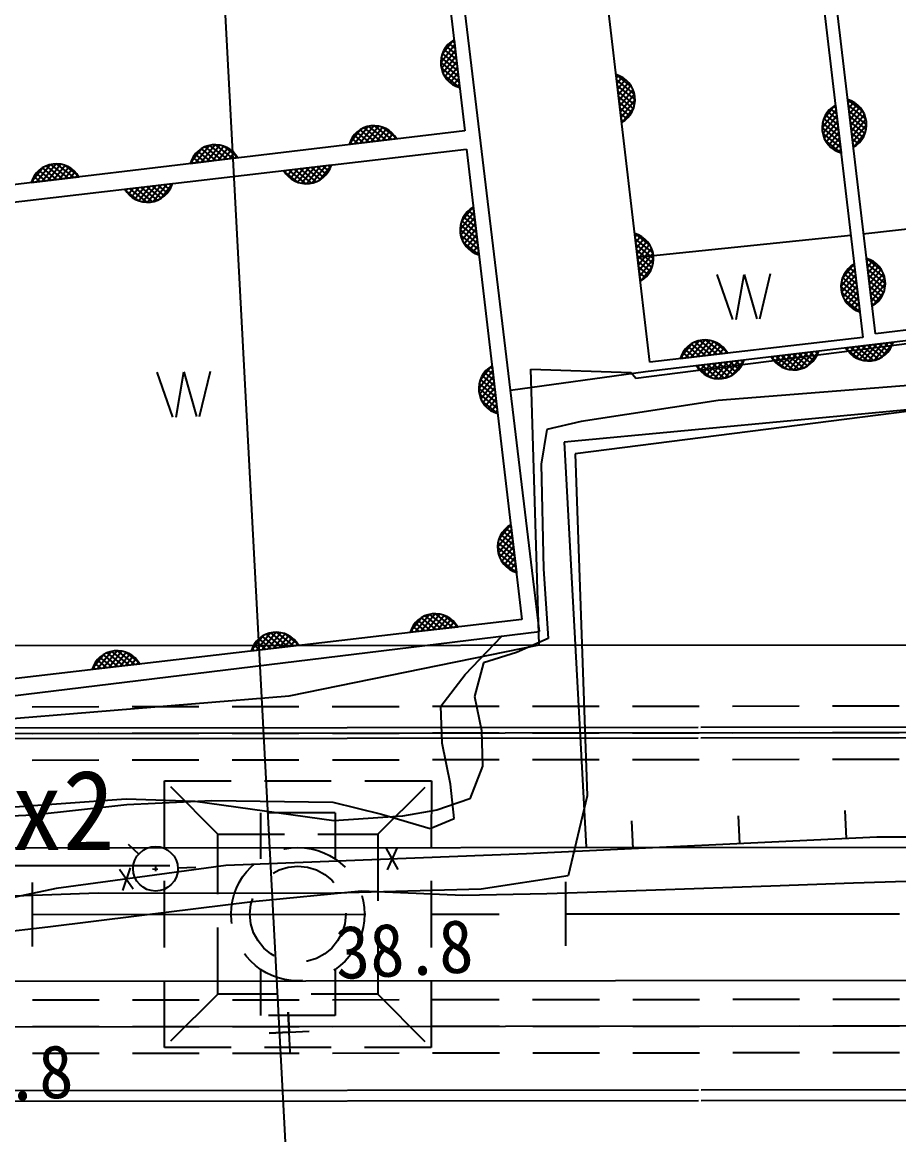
# Model space of a CAD drawing. Header units: millimetres. Extents: x 15846 to 16642, y 1103 to 1807.
# Drawn here: x 16054.04 to 16086.9, y 1462.77 to 1504.49 of the extents above; entities that cross this region are included whole.
import ezdxf
from ezdxf.enums import TextEntityAlignment as Align
from ezdxf.xclip import XClip

# ---------------------------------------------------------------- set-up
doc = ezdxf.new("R2010")
doc.units = ezdxf.units.MM
doc.header["$LTSCALE"] = 10
doc.header["$MEASUREMENT"] = 0
doc.header["$XCLIPFRAME"] = 2
for name, pattern in [('CENTER', [2, 1.25, -0.25, 0.25, -0.25]), ('DASHED2', [0.375, 0.25, -0.125]), ('HIDDEN', [0.375, 0.25, -0.125])]:
    doc.linetypes.add(name, pattern=pattern)
for name, color, linetype in [('TN-CABL', 4, 'Continuous'), ('TZ-BASE', 253, 'Continuous'), ('TZ-CABL', 4, 'Continuous')]:
    doc.layers.add(name, color=color, linetype=linetype)
doc.styles.get("Standard").update_dxf_attribs({"font": 'GulimChe.ttf'})
doc.linetypes.add('ZIGZAG', pattern='A,0.0001,-0.2,[131,ltypeshp.shx,S=0.2,R=0,X=-0.2,Y=0],-0.4,[131,ltypeshp.shx,S=0.2,R=180,X=0.2,Y=0],-0.2', length=0.8001)
doc.dimstyles.get("Standard").update_dxf_attribs({"dimtxt": 0.18, "dimasz": 0.18, "dimexe": 0.18, "dimexo": 0.0625, "dimgap": 0.09, "dimtad": 0, "dimtih": 1, "dimtoh": 1, "dimdec": 4, "dimzin": 0, "dimdsep": 46, "dimtxsty": 'Standard', "dimcen": 0.09, "dimadec": 0, "dimazin": 0, "dimtfac": 1, "dimtdec": 4, "dimtofl": 0, "dimtmove": 0, "dimatfit": 3, "dimfxl": 0, "dimtolj": 1, "dimtzin": 0, "dimarcsym": 0})

# ---------------------------------------------------------------- blocks, each defined once
blk = doc.blocks.new('JD-FGHGF6GCDN')
at = {"layer": 'TZ-BASE'}
for p, q in [((121.898, 134.063), (140.491, -215.796)), ((139.013, 10.719, 127.805), (130.169, 84.214, 127.805)), ((144.547, 77.341, 127.977), (151.132, 21.744, 127.977)), ((151.601, 21.889, 127.977), (145.018, 77.444, 127.977)), ((143.146, 20.82, 127.977), (136.65, 76.334, 127.977)), ((134.125, 47.234, 127.869), (136.206, 29.503, 127.869)), ((135.308, 32.067, 127.869), (135.828, 32.724, 127.869)), ((135.36, 32.374, 127.869), (135.765, 32.887, 127.869)), ((135.515, 32.661, 127.869), (135.868, 32.382, 127.869)), ((135.616, 32.772, 127.869), (135.844, 32.592, 127.869)), ((135.736, 32.868, 127.869), (135.819, 32.803, 127.869)), ((135.806, 32.911, 127.869), (136.016, 31.124, 127.869)), ((135.324, 32.238, 127.869), (135.942, 31.75, 127.869)), ((135.331, 31.853, 127.869), (135.853, 32.514, 127.869)), ((135.367, 32.395, 127.869), (135.918, 31.96, 127.869)), ((135.386, 31.681, 127.869), (135.877, 32.303, 127.869)), ((135.431, 32.535, 127.869), (135.893, 32.171, 127.869)), ((135.308, 32.059, 127.869), (135.967, 31.539, 127.869)), ((135.332, 31.85, 127.869), (135.992, 31.328, 127.869)), ((135.462, 31.536, 127.869), (135.902, 32.092, 127.869)), ((135.556, 31.412, 127.869), (135.927, 31.882, 127.869)), ((135.439, 31.574, 127.869), (136.005, 31.127, 127.869)), ((135.665, 31.308, 127.869), (135.952, 31.671, 127.869)), ((135.788, 31.222, 127.869), (135.976, 31.46, 127.869)), ((142.093, 29.819, 127.977), (141.884, 31.607, 127.977)), ((142.093, 29.819, 127.977), (141.884, 31.607, 127.977)), ((142.461, 31.157, 127.977), (141.895, 31.604, 127.977)), ((142.461, 31.157, 127.977), (141.895, 31.604, 127.977)), ((141.974, 31.577, 127.977), (141.899, 31.481, 127.977)), ((141.974, 31.577, 127.977), (141.899, 31.481, 127.977)), ((142.568, 30.881, 127.977), (141.908, 31.403, 127.977)), ((142.568, 30.881, 127.977), (141.908, 31.403, 127.977)), ((142.112, 31.509, 127.977), (141.923, 31.27, 127.977)), ((142.112, 31.509, 127.977), (141.923, 31.27, 127.977)), ((142.235, 31.423, 127.977), (141.948, 31.06, 127.977)), ((142.235, 31.423, 127.977), (141.948, 31.06, 127.977)), ((142.344, 31.319, 127.977), (141.973, 30.849, 127.977)), ((142.344, 31.319, 127.977), (141.973, 30.849, 127.977)), ((135.926, 31.154, 127.869), (136.001, 31.25, 127.869)), ((142.591, 30.671, 127.977), (141.932, 31.192, 127.977)), ((142.591, 30.671, 127.977), (141.932, 31.192, 127.977)), ((142.575, 30.493, 127.977), (141.957, 30.981, 127.977)), ((142.575, 30.493, 127.977), (141.957, 30.981, 127.977)), ((142.437, 31.195, 127.977), (141.997, 30.638, 127.977)), ((142.437, 31.195, 127.977), (141.997, 30.638, 127.977)), ((142.514, 31.05, 127.977), (142.022, 30.428, 127.977)), ((142.514, 31.05, 127.977), (142.022, 30.428, 127.977)), ((142.569, 30.877, 127.977), (142.047, 30.217, 127.977)), ((142.569, 30.877, 127.977), (142.047, 30.217, 127.977)), ((142.532, 30.336, 127.977), (141.982, 30.771, 127.977)), ((142.532, 30.336, 127.977), (141.982, 30.771, 127.977)), ((142.468, 30.195, 127.977), (142.006, 30.56, 127.977)), ((142.468, 30.195, 127.977), (142.006, 30.56, 127.977)), ((142.591, 30.664, 127.977), (142.071, 30.006, 127.977)), ((142.591, 30.664, 127.977), (142.071, 30.006, 127.977)), ((150.1, 30.462, 127.977), (150.311, 28.674, 127.977)), ((150.1, 30.462, 127.977), (150.311, 28.674, 127.977)), ((150.773, 28.883, 127.977), (150.561, 30.671, 127.977)), ((150.773, 28.883, 127.977), (150.561, 30.671, 127.977)), ((151.138, 30.222, 127.977), (150.572, 30.668, 127.977)), ((151.138, 30.222, 127.977), (150.572, 30.668, 127.977)), ((150.651, 30.64, 127.977), (150.576, 30.545, 127.977)), ((150.651, 30.64, 127.977), (150.576, 30.545, 127.977)), ((151.246, 29.946, 127.977), (150.585, 30.466, 127.977)), ((151.246, 29.946, 127.977), (150.585, 30.466, 127.977)), ((150.789, 30.573, 127.977), (150.601, 30.334, 127.977)), ((150.789, 30.573, 127.977), (150.601, 30.334, 127.977)), ((150.912, 30.487, 127.977), (150.626, 30.124, 127.977)), ((150.912, 30.487, 127.977), (150.626, 30.124, 127.977)), ((142.385, 30.07, 127.977), (142.031, 30.349, 127.977)), ((142.385, 30.07, 127.977), (142.031, 30.349, 127.977)), ((142.283, 29.959, 127.977), (142.056, 30.138, 127.977)), ((142.283, 29.959, 127.977), (142.056, 30.138, 127.977)), ((142.539, 30.357, 127.977), (142.134, 29.843, 127.977)), ((142.539, 30.357, 127.977), (142.134, 29.843, 127.977)), ((149.603, 29.617, 127.977), (150.122, 30.275, 127.977)), ((149.603, 29.617, 127.977), (150.122, 30.275, 127.977)), ((149.626, 29.403, 127.977), (150.147, 30.064, 127.977)), ((149.626, 29.403, 127.977), (150.147, 30.064, 127.977)), ((149.654, 29.924, 127.977), (150.059, 30.438, 127.977)), ((149.654, 29.924, 127.977), (150.059, 30.438, 127.977)), ((149.726, 30.086, 127.977), (150.187, 29.722, 127.977)), ((149.726, 30.086, 127.977), (150.187, 29.722, 127.977)), ((149.809, 30.211, 127.977), (150.162, 29.932, 127.977)), ((149.809, 30.211, 127.977), (150.162, 29.932, 127.977)), ((149.91, 30.322, 127.977), (150.137, 30.143, 127.977)), ((149.91, 30.322, 127.977), (150.137, 30.143, 127.977)), ((150.03, 30.419, 127.977), (150.113, 30.354, 127.977)), ((150.03, 30.419, 127.977), (150.113, 30.354, 127.977)), ((151.269, 29.736, 127.977), (150.61, 30.256, 127.977)), ((151.269, 29.736, 127.977), (150.61, 30.256, 127.977)), ((151.253, 29.558, 127.977), (150.635, 30.045, 127.977)), ((151.253, 29.558, 127.977), (150.635, 30.045, 127.977)), ((151.021, 30.383, 127.977), (150.651, 29.913, 127.977)), ((151.021, 30.383, 127.977), (150.651, 29.913, 127.977)), ((151.115, 30.26, 127.977), (150.676, 29.702, 127.977)), ((151.115, 30.26, 127.977), (150.676, 29.702, 127.977)), ((151.191, 30.115, 127.977), (150.7, 29.492, 127.977)), ((151.191, 30.115, 127.977), (150.7, 29.492, 127.977)), ((132.593, 29.669, 127.869), (132.074, 29.007, 127.869)), ((132.803, 29.692, 127.869), (132.284, 29.032, 127.869)), ((132.981, 29.677, 127.869), (132.495, 29.058, 127.869)), ((132.597, 29.669, 127.869), (133.259, 29.149, 127.869)), ((133.139, 29.634, 127.869), (132.705, 29.083, 127.869)), ((132.81, 29.692, 127.869), (133.469, 29.175, 127.869)), ((133.118, 29.642, 127.869), (133.632, 29.237, 127.869)), ((142.163, 29.862, 127.977), (142.08, 29.928, 127.977)), ((142.163, 29.862, 127.977), (142.08, 29.928, 127.977)), ((149.619, 29.788, 127.977), (150.237, 29.3, 127.977)), ((149.619, 29.788, 127.977), (150.237, 29.3, 127.977)), ((149.661, 29.945, 127.977), (150.212, 29.511, 127.977)), ((149.661, 29.945, 127.977), (150.212, 29.511, 127.977)), ((149.681, 29.231, 127.977), (150.172, 29.854, 127.977)), ((149.681, 29.231, 127.977), (150.172, 29.854, 127.977)), ((149.757, 29.086, 127.977), (150.197, 29.643, 127.977)), ((149.757, 29.086, 127.977), (150.197, 29.643, 127.977)), ((151.211, 29.4, 127.977), (150.66, 29.834, 127.977)), ((151.211, 29.4, 127.977), (150.66, 29.834, 127.977)), ((151.247, 29.942, 127.977), (150.725, 29.281, 127.977)), ((151.247, 29.942, 127.977), (150.725, 29.281, 127.977)), ((151.269, 29.729, 127.977), (150.75, 29.07, 127.977)), ((151.269, 29.729, 127.977), (150.75, 29.07, 127.977)), ((136.206, 29.503, 127.869), (113.453, 26.773, 127.869)), ((132.318, 29.56, 127.869), (131.872, 28.994, 127.869)), ((131.967, 29.211, 127.869), (132.206, 29.023, 127.869)), ((132.052, 29.334, 127.869), (132.416, 29.048, 127.869)), ((132.156, 29.443, 127.869), (132.627, 29.073, 127.869)), ((132.28, 29.537, 127.869), (132.838, 29.099, 127.869)), ((132.425, 29.614, 127.869), (133.048, 29.124, 127.869)), ((133.279, 29.571, 127.869), (132.916, 29.108, 127.869)), ((133.405, 29.488, 127.869), (133.127, 29.133, 127.869)), ((133.516, 29.387, 127.869), (133.337, 29.159, 127.869)), ((133.613, 29.267, 127.869), (133.548, 29.184, 127.869)), ((149.603, 29.609, 127.977), (150.262, 29.09, 127.977)), ((149.603, 29.609, 127.977), (150.262, 29.09, 127.977)), ((149.626, 29.4, 127.977), (150.287, 28.879, 127.977)), ((149.626, 29.4, 127.977), (150.287, 28.879, 127.977)), ((149.851, 28.962, 127.977), (150.222, 29.432, 127.977)), ((149.851, 28.962, 127.977), (150.222, 29.432, 127.977)), ((149.96, 28.858, 127.977), (150.247, 29.222, 127.977)), ((149.96, 28.858, 127.977), (150.247, 29.222, 127.977)), ((151.147, 29.26, 127.977), (150.685, 29.624, 127.977)), ((151.147, 29.26, 127.977), (150.685, 29.624, 127.977)), ((151.064, 29.134, 127.977), (150.71, 29.413, 127.977)), ((151.064, 29.134, 127.977), (150.71, 29.413, 127.977)), ((151.218, 29.421, 127.977), (150.813, 28.908, 127.977)), ((151.218, 29.421, 127.977), (150.813, 28.908, 127.977)), ((113.689, 26.178, 127.869), (136.273, 28.815, 127.869)), ((126.36, 28.846, 127.869), (125.915, 28.279, 127.869)), ((126.636, 28.954, 127.869), (126.116, 28.292, 127.869)), ((126.322, 28.823, 127.869), (126.88, 28.384, 127.869)), ((126.846, 28.978, 127.869), (126.327, 28.318, 127.869)), ((126.467, 28.899, 127.869), (127.091, 28.409, 127.869)), ((127.024, 28.962, 127.869), (126.538, 28.343, 127.869)), ((126.64, 28.955, 127.869), (127.302, 28.435, 127.869)), ((127.181, 28.92, 127.869), (126.748, 28.368, 127.869)), ((126.853, 28.978, 127.869), (127.512, 28.46, 127.869)), ((127.322, 28.856, 127.869), (126.959, 28.394, 127.869)), ((127.16, 28.927, 127.869), (127.675, 28.523, 127.869)), ((133.656, 29.197, 127.869), (131.869, 28.983, 127.869)), ((131.899, 29.073, 127.869), (131.995, 28.998, 127.869)), ((136.273, 28.815, 127.869), (138.351, 11.17, 127.869)), ((149.734, 29.124, 127.977), (150.3, 28.678, 127.977)), ((149.734, 29.124, 127.977), (150.3, 28.678, 127.977)), ((150.083, 28.772, 127.977), (150.272, 29.011, 127.977)), ((150.083, 28.772, 127.977), (150.272, 29.011, 127.977)), ((150.221, 28.705, 127.977), (150.296, 28.8, 127.977)), ((150.221, 28.705, 127.977), (150.296, 28.8, 127.977)), ((150.962, 29.023, 127.977), (150.735, 29.203, 127.977)), ((150.962, 29.023, 127.977), (150.735, 29.203, 127.977)), ((150.842, 28.927, 127.977), (150.76, 28.992, 127.977)), ((150.842, 28.927, 127.977), (150.76, 28.992, 127.977)), ((127.699, 28.482, 127.869), (125.912, 28.268, 127.869)), ((126.009, 28.496, 127.869), (126.248, 28.308, 127.869)), ((126.095, 28.62, 127.869), (126.459, 28.334, 127.869)), ((126.199, 28.729, 127.869), (126.67, 28.359, 127.869)), ((127.448, 28.773, 127.869), (127.169, 28.419, 127.869)), ((127.559, 28.672, 127.869), (127.38, 28.444, 127.869)), ((127.656, 28.552, 127.869), (127.591, 28.469, 127.869)), ((120.403, 28.131, 127.869), (119.958, 27.565, 127.869)), ((120.679, 28.239, 127.869), (120.159, 27.578, 127.869)), ((120.242, 28.014, 127.869), (120.712, 27.644, 127.869)), ((120.365, 28.108, 127.869), (120.923, 27.669, 127.869)), ((120.888, 28.263, 127.869), (120.37, 27.603, 127.869)), ((120.51, 28.185, 127.869), (121.134, 27.695, 127.869)), ((121.067, 28.248, 127.869), (120.58, 27.628, 127.869)), ((120.682, 28.24, 127.869), (121.344, 27.72, 127.869)), ((121.224, 28.205, 127.869), (120.791, 27.654, 127.869)), ((120.896, 28.263, 127.869), (121.555, 27.745, 127.869)), ((121.365, 28.141, 127.869), (121.001, 27.679, 127.869)), ((121.203, 28.212, 127.869), (121.718, 27.808, 127.869)), ((121.491, 28.058, 127.869), (121.212, 27.704, 127.869)), ((121.602, 27.957, 127.869), (121.423, 27.729, 127.869)), ((125.942, 28.358, 127.869), (126.038, 28.283, 127.869)), ((129.42, 28.015, 127.869), (131.207, 28.224, 127.869)), ((129.957, 27.569, 127.869), (129.444, 27.974, 127.869)), ((129.463, 27.945, 127.869), (129.528, 28.028, 127.869)), ((129.559, 27.825, 127.869), (129.739, 28.052, 127.869)), ((130.264, 27.517, 127.869), (129.607, 28.037, 127.869)), ((129.67, 27.723, 127.869), (129.949, 28.077, 127.869)), ((129.795, 27.64, 127.869), (130.16, 28.102, 127.869)), ((130.478, 27.539, 127.869), (129.817, 28.061, 127.869)), ((129.936, 27.576, 127.869), (130.371, 28.126, 127.869)), ((130.65, 27.594, 127.869), (130.028, 28.086, 127.869)), ((130.093, 27.533, 127.869), (130.582, 28.151, 127.869)), ((130.795, 27.67, 127.869), (130.239, 28.111, 127.869)), ((130.272, 27.517, 127.869), (130.792, 28.175, 127.869)), ((130.919, 27.764, 127.869), (130.449, 28.135, 127.869)), ((130.481, 27.54, 127.869), (131.003, 28.2, 127.869)), ((131.023, 27.873, 127.869), (130.66, 28.16, 127.869)), ((130.757, 27.647, 127.869), (131.204, 28.213, 127.869)), ((131.109, 27.996, 127.869), (130.871, 28.185, 127.869)), ((131.177, 28.134, 127.869), (131.081, 28.209, 127.869)), ((121.742, 27.768, 127.869), (119.955, 27.553, 127.869)), ((119.985, 27.644, 127.869), (120.081, 27.568, 127.869)), ((120.052, 27.782, 127.869), (120.291, 27.594, 127.869)), ((120.138, 27.905, 127.869), (120.502, 27.619, 127.869)), ((121.698, 27.837, 127.869), (121.633, 27.755, 127.869)), ((123.46, 27.319, 127.869), (125.248, 27.528, 127.869)), ((123.997, 26.873, 127.869), (123.484, 27.279, 127.869)), ((123.503, 27.249, 127.869), (123.569, 27.332, 127.869)), ((123.599, 27.129, 127.869), (123.779, 27.356, 127.869)), ((124.305, 26.821, 127.869), (123.647, 27.341, 127.869)), ((123.71, 27.028, 127.869), (123.99, 27.381, 127.869)), ((123.836, 26.944, 127.869), (124.201, 27.406, 127.869)), ((124.518, 26.843, 127.869), (123.858, 27.366, 127.869)), ((123.976, 26.88, 127.869), (124.411, 27.43, 127.869)), ((124.691, 26.898, 127.869), (124.068, 27.39, 127.869)), ((124.134, 26.837, 127.869), (124.622, 27.455, 127.869)), ((124.836, 26.975, 127.869), (124.279, 27.415, 127.869)), ((124.312, 26.821, 127.869), (124.833, 27.479, 127.869)), ((124.959, 27.068, 127.869), (124.49, 27.439, 127.869)), ((124.522, 26.844, 127.869), (125.043, 27.504, 127.869)), ((125.064, 27.177, 127.869), (124.701, 27.464, 127.869)), ((124.798, 26.951, 127.869), (125.245, 27.517, 127.869)), ((125.15, 27.3, 127.869), (124.911, 27.489, 127.869)), ((125.217, 27.438, 127.869), (125.122, 27.513, 127.869)), ((136.032, 25.797, 127.869), (136.551, 26.455, 127.869)), ((136.083, 26.104, 127.869), (136.488, 26.618, 127.869)), ((136.238, 26.392, 127.869), (136.591, 26.112, 127.869)), ((136.339, 26.503, 127.869), (136.567, 26.323, 127.869)), ((136.459, 26.599, 127.869), (136.542, 26.534, 127.869)), ((136.529, 26.642, 127.869), (136.739, 24.855, 127.869)), ((151.134, 25.636, 127.977), (158.862, 26.529, 127.977)), ((136.048, 25.968, 127.869), (136.666, 25.48, 127.869)), ((136.054, 25.584, 127.869), (136.576, 26.245, 127.869)), ((136.09, 26.126, 127.869), (136.641, 25.691, 127.869)), ((136.109, 25.411, 127.869), (136.601, 26.034, 127.869)), ((136.155, 26.266, 127.869), (136.616, 25.902, 127.869)), ((136.032, 25.79, 127.869), (136.691, 25.27, 127.869)), ((136.055, 25.58, 127.869), (136.715, 25.059, 127.869)), ((136.186, 25.266, 127.869), (136.625, 25.823, 127.869)), ((136.279, 25.143, 127.869), (136.65, 25.613, 127.869)), ((142.79, 23.86, 127.977), (142.581, 25.648, 127.977)), ((142.79, 23.86, 127.977), (142.581, 25.648, 127.977)), ((143.158, 25.198, 127.977), (142.592, 25.644, 127.977)), ((143.158, 25.198, 127.977), (142.592, 25.644, 127.977)), ((142.671, 25.617, 127.977), (142.596, 25.522, 127.977)), ((142.671, 25.617, 127.977), (142.596, 25.522, 127.977)), ((142.809, 25.55, 127.977), (142.621, 25.311, 127.977)), ((142.809, 25.55, 127.977), (142.621, 25.311, 127.977)), ((142.932, 25.464, 127.977), (142.645, 25.1, 127.977)), ((142.932, 25.464, 127.977), (142.645, 25.1, 127.977)), ((142.684, 24.768, 127.977), (150.677, 25.589, 127.977)), ((151.134, 25.636, 127.977), (151.157, 25.638, 127.977)), ((136.162, 25.304, 127.869), (136.728, 24.858, 127.869)), ((136.388, 25.038, 127.869), (136.675, 25.402, 127.869)), ((136.511, 24.952, 127.869), (136.7, 25.191, 127.869)), ((143.265, 24.922, 127.977), (142.605, 25.443, 127.977)), ((143.265, 24.922, 127.977), (142.605, 25.443, 127.977)), ((143.288, 24.712, 127.977), (142.63, 25.233, 127.977)), ((143.288, 24.712, 127.977), (142.63, 25.233, 127.977)), ((143.041, 25.359, 127.977), (142.67, 24.89, 127.977)), ((143.041, 25.359, 127.977), (142.67, 24.89, 127.977)), ((143.135, 25.236, 127.977), (142.695, 24.679, 127.977)), ((143.135, 25.236, 127.977), (142.695, 24.679, 127.977)), ((143.211, 25.091, 127.977), (142.719, 24.468, 127.977)), ((143.211, 25.091, 127.977), (142.719, 24.468, 127.977)), ((136.649, 24.885, 127.869), (136.725, 24.981, 127.869)), ((143.272, 24.534, 127.977), (142.654, 25.022, 127.977)), ((143.272, 24.534, 127.977), (142.654, 25.022, 127.977)), ((143.229, 24.376, 127.977), (142.679, 24.811, 127.977)), ((143.229, 24.376, 127.977), (142.679, 24.811, 127.977)), ((143.266, 24.918, 127.977), (142.744, 24.258, 127.977)), ((143.266, 24.918, 127.977), (142.744, 24.258, 127.977)), ((143.288, 24.704, 127.977), (142.769, 24.047, 127.977)), ((143.288, 24.704, 127.977), (142.769, 24.047, 127.977)), ((151.479, 22.925, 127.977), (151.267, 24.713, 127.977)), ((151.479, 22.925, 127.977), (151.267, 24.713, 127.977)), ((151.844, 24.263, 127.977), (151.278, 24.709, 127.977)), ((151.844, 24.263, 127.977), (151.278, 24.709, 127.977)), ((151.357, 24.682, 127.977), (151.282, 24.587, 127.977)), ((151.357, 24.682, 127.977), (151.282, 24.587, 127.977)), ((143.165, 24.236, 127.977), (142.704, 24.601, 127.977)), ((143.165, 24.236, 127.977), (142.704, 24.601, 127.977)), ((143.082, 24.11, 127.977), (142.728, 24.39, 127.977)), ((143.082, 24.11, 127.977), (142.728, 24.39, 127.977)), ((143.237, 24.397, 127.977), (142.831, 23.884, 127.977)), ((143.237, 24.397, 127.977), (142.831, 23.884, 127.977)), ((150.309, 23.658, 127.977), (150.828, 24.317, 127.977)), ((150.309, 23.658, 127.977), (150.828, 24.317, 127.977)), ((150.36, 23.966, 127.977), (150.765, 24.48, 127.977)), ((150.36, 23.966, 127.977), (150.765, 24.48, 127.977)), ((150.514, 24.253, 127.977), (150.868, 23.974, 127.977)), ((150.514, 24.253, 127.977), (150.868, 23.974, 127.977)), ((150.615, 24.364, 127.977), (150.843, 24.185, 127.977)), ((150.615, 24.364, 127.977), (150.843, 24.185, 127.977)), ((150.736, 24.46, 127.977), (150.818, 24.395, 127.977)), ((150.736, 24.46, 127.977), (150.818, 24.395, 127.977)), ((150.805, 24.504, 127.977), (151.017, 22.716, 127.977)), ((150.805, 24.504, 127.977), (151.017, 22.716, 127.977)), ((151.952, 23.987, 127.977), (151.291, 24.508, 127.977)), ((151.952, 23.987, 127.977), (151.291, 24.508, 127.977)), ((151.495, 24.615, 127.977), (151.307, 24.376, 127.977)), ((151.495, 24.615, 127.977), (151.307, 24.376, 127.977)), ((151.975, 23.778, 127.977), (151.316, 24.297, 127.977)), ((151.975, 23.778, 127.977), (151.316, 24.297, 127.977)), ((151.618, 24.529, 127.977), (151.332, 24.165, 127.977)), ((151.618, 24.529, 127.977), (151.332, 24.165, 127.977)), ((151.727, 24.425, 127.977), (151.357, 23.955, 127.977)), ((151.727, 24.425, 127.977), (151.357, 23.955, 127.977)), ((151.821, 24.301, 127.977), (151.382, 23.744, 127.977)), ((151.821, 24.301, 127.977), (151.382, 23.744, 127.977)), ((142.981, 23.999, 127.977), (142.753, 24.179, 127.977)), ((142.981, 23.999, 127.977), (142.753, 24.179, 127.977)), ((142.86, 23.903, 127.977), (142.778, 23.968, 127.977)), ((142.86, 23.903, 127.977), (142.778, 23.968, 127.977)), ((145.659, 24.109, 127.503), (146.246, 22.42, 127.503)), ((146.382, 22.427, 127.503), (146.676, 24.118, 127.503)), ((146.676, 24.118, 127.503), (147.15, 22.445, 127.503)), ((147.263, 22.451, 127.503), (147.67, 24.148, 127.503)), ((150.325, 23.829, 127.977), (150.943, 23.342, 127.977)), ((150.325, 23.829, 127.977), (150.943, 23.342, 127.977)), ((150.331, 23.445, 127.977), (150.852, 24.106, 127.977)), ((150.331, 23.445, 127.977), (150.852, 24.106, 127.977)), ((150.367, 23.987, 127.977), (150.918, 23.553, 127.977)), ((150.367, 23.987, 127.977), (150.918, 23.553, 127.977)), ((150.386, 23.272, 127.977), (150.877, 23.895, 127.977)), ((150.386, 23.272, 127.977), (150.877, 23.895, 127.977)), ((150.431, 24.127, 127.977), (150.893, 23.763, 127.977)), ((150.431, 24.127, 127.977), (150.893, 23.763, 127.977)), ((151.959, 23.599, 127.977), (151.341, 24.087, 127.977)), ((151.959, 23.599, 127.977), (151.341, 24.087, 127.977)), ((151.917, 23.442, 127.977), (151.366, 23.876, 127.977)), ((151.917, 23.442, 127.977), (151.366, 23.876, 127.977)), ((151.898, 24.156, 127.977), (151.407, 23.533, 127.977)), ((151.898, 24.156, 127.977), (151.407, 23.533, 127.977)), ((151.953, 23.984, 127.977), (151.432, 23.323, 127.977)), ((151.953, 23.984, 127.977), (151.432, 23.323, 127.977)), ((150.309, 23.651, 127.977), (150.968, 23.131, 127.977)), ((150.309, 23.651, 127.977), (150.968, 23.131, 127.977)), ((150.332, 23.441, 127.977), (150.993, 22.921, 127.977)), ((150.332, 23.441, 127.977), (150.993, 22.921, 127.977)), ((150.463, 23.127, 127.977), (150.902, 23.685, 127.977)), ((150.463, 23.127, 127.977), (150.902, 23.685, 127.977)), ((150.557, 23.004, 127.977), (150.927, 23.474, 127.977)), ((150.557, 23.004, 127.977), (150.927, 23.474, 127.977)), ((151.853, 23.301, 127.977), (151.391, 23.666, 127.977)), ((151.853, 23.301, 127.977), (151.391, 23.666, 127.977)), ((151.77, 23.176, 127.977), (151.416, 23.455, 127.977)), ((151.77, 23.176, 127.977), (151.416, 23.455, 127.977)), ((151.975, 23.77, 127.977), (151.457, 23.112, 127.977)), ((151.975, 23.77, 127.977), (151.457, 23.112, 127.977)), ((151.924, 23.463, 127.977), (151.519, 22.949, 127.977)), ((151.924, 23.463, 127.977), (151.519, 22.949, 127.977)), ((150.44, 23.166, 127.977), (151.006, 22.719, 127.977)), ((150.44, 23.166, 127.977), (151.006, 22.719, 127.977)), ((150.666, 22.9, 127.977), (150.952, 23.263, 127.977)), ((150.666, 22.9, 127.977), (150.952, 23.263, 127.977)), ((150.789, 22.814, 127.977), (150.977, 23.053, 127.977)), ((150.789, 22.814, 127.977), (150.977, 23.053, 127.977)), ((151.669, 23.065, 127.977), (151.441, 23.244, 127.977)), ((151.669, 23.065, 127.977), (151.441, 23.244, 127.977)), ((151.548, 22.968, 127.977), (151.466, 23.034, 127.977)), ((151.548, 22.968, 127.977), (151.466, 23.034, 127.977)), ((150.927, 22.747, 127.977), (151.002, 22.842, 127.977)), ((150.927, 22.747, 127.977), (151.002, 22.842, 127.977)), ((159.286, 22.803, 127.977), (151.601, 21.889, 127.977)), ((142.622, 20.225, 41.001), (160.217, 22.471, 41.001)), ((142.986, 20.47, 128.02), (159.772, 22.475, 128.02)), ((151.132, 21.744, 127.977), (143.146, 20.82, 127.977)), ((144.729, 21.527, 127.977), (144.281, 20.962, 127.977)), ((144.729, 21.527, 127.977), (144.281, 20.962, 127.977)), ((144.463, 21.302, 127.977), (144.825, 21.014, 127.977)), ((144.463, 21.302, 127.977), (144.825, 21.014, 127.977)), ((145.005, 21.634, 127.977), (144.482, 20.975, 127.977)), ((145.005, 21.634, 127.977), (144.482, 20.975, 127.977)), ((144.567, 21.41, 127.977), (145.036, 21.039, 127.977)), ((144.567, 21.41, 127.977), (145.036, 21.039, 127.977)), ((144.691, 21.504, 127.977), (145.247, 21.063, 127.977)), ((144.691, 21.504, 127.977), (145.247, 21.063, 127.977)), ((145.215, 21.657, 127.977), (144.693, 20.999, 127.977)), ((145.215, 21.657, 127.977), (144.693, 20.999, 127.977)), ((144.836, 21.58, 127.977), (145.458, 21.087, 127.977)), ((144.836, 21.58, 127.977), (145.458, 21.087, 127.977)), ((145.393, 21.641, 127.977), (144.904, 21.023, 127.977)), ((145.393, 21.641, 127.977), (144.904, 21.023, 127.977)), ((145.009, 21.635, 127.977), (145.668, 21.112, 127.977)), ((145.009, 21.635, 127.977), (145.668, 21.112, 127.977)), ((145.55, 21.597, 127.977), (145.115, 21.048, 127.977)), ((145.55, 21.597, 127.977), (145.115, 21.048, 127.977)), ((145.222, 21.657, 127.977), (145.879, 21.136, 127.977)), ((145.222, 21.657, 127.977), (145.879, 21.136, 127.977)), ((145.691, 21.533, 127.977), (145.325, 21.072, 127.977)), ((145.691, 21.533, 127.977), (145.325, 21.072, 127.977)), ((145.529, 21.605, 127.977), (146.042, 21.198, 127.977)), ((145.529, 21.605, 127.977), (146.042, 21.198, 127.977)), ((145.816, 21.45, 127.977), (145.536, 21.097, 127.977)), ((145.816, 21.45, 127.977), (145.536, 21.097, 127.977)), ((145.927, 21.348, 127.977), (145.747, 21.121, 127.977)), ((145.927, 21.348, 127.977), (145.747, 21.121, 127.977)), ((150.485, 21.365, 128.02), (152.272, 21.579, 128.02)), ((151.024, 20.92, 128.02), (150.509, 21.325, 128.02)), ((150.528, 21.296, 128.02), (150.594, 21.378, 128.02)), ((150.625, 21.176, 128.02), (150.804, 21.404, 128.02)), ((151.331, 20.87, 128.02), (150.672, 21.388, 128.02)), ((150.736, 21.075, 128.02), (151.015, 21.429, 128.02)), ((150.862, 20.992, 128.02), (151.225, 21.454, 128.02)), ((151.544, 20.892, 128.02), (150.883, 21.413, 128.02)), ((151.002, 20.928, 128.02), (151.436, 21.479, 128.02)), ((151.717, 20.948, 128.02), (151.093, 21.438, 128.02)), ((151.16, 20.885, 128.02), (151.647, 21.504, 128.02)), ((151.862, 21.025, 128.02), (151.304, 21.463, 128.02)), ((151.338, 20.87, 128.02), (151.857, 21.529, 128.02)), ((151.985, 21.118, 128.02), (151.515, 21.488, 128.02)), ((151.548, 20.893, 128.02), (152.068, 21.555, 128.02)), ((152.089, 21.227, 128.02), (151.725, 21.514, 128.02)), ((151.824, 21.001, 128.02), (152.269, 21.568, 128.02)), ((152.175, 21.351, 128.02), (151.936, 21.539, 128.02)), ((152.242, 21.489, 128.02), (152.146, 21.564, 128.02)), ((146.066, 21.158, 127.977), (144.278, 20.951, 127.977)), ((146.066, 21.158, 127.977), (144.278, 20.951, 127.977)), ((144.309, 21.041, 127.977), (144.404, 20.966, 127.977)), ((144.309, 21.041, 127.977), (144.404, 20.966, 127.977)), ((144.376, 21.179, 127.977), (144.615, 20.99, 127.977)), ((144.376, 21.179, 127.977), (144.615, 20.99, 127.977)), ((144.89, 20.697, 128.02), (146.677, 20.911, 128.02)), ((145.952, 20.225, 128.02), (146.473, 20.886, 128.02)), ((146.023, 21.228, 127.977), (145.958, 21.145, 127.977)), ((146.023, 21.228, 127.977), (145.958, 21.145, 127.977)), ((146.228, 20.333, 128.02), (146.674, 20.899, 128.02)), ((146.58, 20.682, 128.02), (146.341, 20.87, 128.02)), ((146.647, 20.82, 128.02), (146.551, 20.896, 128.02)), ((147.687, 21.031, 128.02), (149.475, 21.245, 128.02)), ((148.226, 20.586, 128.02), (147.712, 20.991, 128.02)), ((147.731, 20.962, 128.02), (147.796, 21.044, 128.02)), ((147.827, 20.841, 128.02), (148.007, 21.069, 128.02)), ((148.533, 20.535, 128.02), (147.874, 21.054, 128.02)), ((147.939, 20.74, 128.02), (148.217, 21.095, 128.02)), ((148.064, 20.657, 128.02), (148.428, 21.12, 128.02)), ((148.747, 20.558, 128.02), (148.085, 21.079, 128.02)), ((148.205, 20.594, 128.02), (148.638, 21.145, 128.02)), ((148.919, 20.614, 128.02), (148.296, 21.104, 128.02)), ((148.362, 20.551, 128.02), (148.849, 21.17, 128.02)), ((149.064, 20.69, 128.02), (148.506, 21.129, 128.02)), ((148.541, 20.535, 128.02), (149.06, 21.195, 128.02)), ((149.187, 20.784, 128.02), (148.717, 21.154, 128.02)), ((148.75, 20.559, 128.02), (149.27, 21.22, 128.02)), ((149.291, 20.893, 128.02), (148.928, 21.179, 128.02)), ((149.026, 20.667, 128.02), (149.471, 21.233, 128.02)), ((149.377, 21.016, 128.02), (149.138, 21.205, 128.02)), ((149.444, 21.155, 128.02), (149.349, 21.23, 128.02)), ((124.662, 20.45, 127.503), (125.25, 18.76, 127.503)), ((125.385, 18.767, 127.503), (125.68, 20.458, 127.503)), ((125.68, 20.458, 127.503), (126.154, 18.785, 127.503)), ((126.266, 18.791, 127.503), (126.674, 20.488, 127.503)), ((136.733, 19.838, 127.869), (137.253, 20.496, 127.869)), ((136.785, 20.146, 127.869), (137.19, 20.659, 127.869)), ((137.041, 20.544, 127.869), (137.268, 20.364, 127.869)), ((137.161, 20.64, 127.869), (137.243, 20.575, 127.869)), ((137.231, 20.683, 127.869), (137.441, 18.896, 127.869)), ((137.924, 19.773, 127.783), (142.986, 20.47, 127.783)), ((139.002, 10.229, 41.001), (138.688, 20.563, 41.001)), ((138.688, 20.563, 41.001), (142.442, 20.434, 41.001)), ((145.428, 20.252, 128.02), (144.914, 20.657, 128.02)), ((144.933, 20.627, 128.02), (144.998, 20.71, 128.02)), ((145.03, 20.507, 128.02), (145.209, 20.735, 128.02)), ((145.736, 20.201, 128.02), (145.077, 20.719, 128.02)), ((145.141, 20.406, 128.02), (145.42, 20.76, 128.02)), ((145.267, 20.323, 128.02), (145.63, 20.786, 128.02)), ((145.949, 20.224, 128.02), (145.287, 20.745, 128.02)), ((145.407, 20.259, 128.02), (145.841, 20.811, 128.02)), ((146.121, 20.279, 128.02), (145.498, 20.77, 128.02)), ((145.565, 20.217, 128.02), (146.051, 20.836, 128.02)), ((146.266, 20.356, 128.02), (145.709, 20.795, 128.02)), ((145.743, 20.201, 128.02), (146.262, 20.861, 128.02)), ((146.39, 20.45, 128.02), (145.919, 20.82, 128.02)), ((146.494, 20.559, 128.02), (146.13, 20.845, 128.02)), ((136.756, 19.625, 127.869), (137.277, 20.286, 127.869)), ((136.792, 20.167, 127.869), (137.343, 19.732, 127.869)), ((136.811, 19.452, 127.869), (137.302, 20.075, 127.869)), ((136.856, 20.307, 127.869), (137.318, 19.943, 127.869)), ((136.939, 20.433, 127.869), (137.293, 20.154, 127.869)), ((165.239, 20.207, 125.047), (139.931, 17.82, 125.047)), ((142.442, 20.434, 41.001), (142.622, 20.225, 41.001)), ((136.733, 19.831, 127.869), (137.392, 19.311, 127.869)), ((136.749, 20.009, 127.869), (137.367, 19.522, 127.869)), ((136.757, 19.621, 127.869), (137.417, 19.1, 127.869)), ((136.887, 19.307, 127.869), (137.327, 19.864, 127.869)), ((136.981, 19.184, 127.869), (137.352, 19.654, 127.869)), ((153.492, 19.997, 40), (145.711, 19.383, 40)), ((136.864, 19.346, 127.869), (137.43, 18.899, 127.869)), ((137.09, 19.08, 127.869), (137.377, 19.443, 127.869)), ((137.213, 18.994, 127.869), (137.402, 19.232, 127.869)), ((156.528, 19.456, 39.019), (140.349, 17.388, 39.019)), ((145.711, 19.383, 40), (140.566, 18.602, 40)), ((137.351, 18.926, 127.869), (137.426, 19.022, 127.869)), ((140.566, 18.602, 40), (139.283, 18.299, 40)), ((139.283, 18.299, 40), (139.069, 16.999, 40)), ((139.931, 17.82, 125.047), (140.76, 2.632, 125.047)), ((140.349, 17.388, 39.019), (140.793, 4.558, 39.019)), ((139.069, 16.999, 40), (139.162, 13.079, 40)), ((137.486, 14.187, 127.869), (137.892, 14.7, 127.869)), ((137.863, 14.681, 127.869), (137.945, 14.616, 127.869)), ((137.932, 14.725, 127.869), (138.143, 12.937, 127.869)), ((137.435, 13.88, 127.869), (137.954, 14.538, 127.869)), ((137.458, 13.666, 127.869), (137.979, 14.327, 127.869)), ((137.494, 14.208, 127.869), (138.044, 13.773, 127.869)), ((137.558, 14.348, 127.869), (138.02, 13.984, 127.869)), ((137.641, 14.474, 127.869), (137.995, 14.195, 127.869)), ((137.742, 14.585, 127.869), (137.97, 14.405, 127.869)), ((137.435, 13.872, 127.869), (138.094, 13.352, 127.869)), ((137.451, 14.051, 127.869), (138.069, 13.563, 127.869)), ((137.513, 13.494, 127.869), (138.004, 14.116, 127.869)), ((137.589, 13.349, 127.869), (138.029, 13.906, 127.869)), ((137.458, 13.663, 127.869), (138.119, 13.141, 127.869)), ((137.566, 13.387, 127.869), (138.132, 12.94, 127.869)), ((137.683, 13.225, 127.869), (138.054, 13.695, 127.869)), ((137.792, 13.121, 127.869), (138.078, 13.484, 127.869)), ((137.915, 13.035, 127.869), (138.103, 13.274, 127.869)), ((138.053, 12.967, 127.869), (138.128, 13.063, 127.869)), ((139.162, 13.079, 40), (139.339, 10.456, 40)), ((134.885, 11.365, 127.869), (134.363, 10.705, 127.869)), ((135.095, 11.388, 127.869), (134.574, 10.73, 127.869)), ((134.716, 11.311, 127.869), (135.338, 10.819, 127.869)), ((135.273, 11.372, 127.869), (134.785, 10.754, 127.869)), ((134.889, 11.366, 127.869), (135.549, 10.843, 127.869)), ((135.431, 11.329, 127.869), (134.995, 10.779, 127.869)), ((135.102, 11.388, 127.869), (135.76, 10.868, 127.869)), ((135.409, 11.336, 127.869), (135.923, 10.93, 127.869)), ((138.351, 11.17, 127.869), (115.681, 8.53, 127.869)), ((135.947, 10.89, 127.869), (134.159, 10.682, 127.869)), ((134.609, 11.258, 127.869), (134.162, 10.693, 127.869)), ((134.257, 10.91, 127.869), (134.495, 10.721, 127.869)), ((134.343, 11.033, 127.869), (134.706, 10.745, 127.869)), ((134.447, 11.141, 127.869), (134.917, 10.77, 127.869)), ((134.571, 11.235, 127.869), (135.127, 10.794, 127.869)), ((135.571, 11.265, 127.869), (135.206, 10.804, 127.869)), ((135.696, 11.181, 127.869), (135.417, 10.828, 127.869)), ((135.807, 11.08, 127.869), (135.627, 10.853, 127.869)), ((135.903, 10.96, 127.869), (135.838, 10.877, 127.869)), ((115.232, 7.824, 127.805), (139.013, 10.719, 127.805)), ((128.649, 10.564, 127.869), (128.202, 9.999, 127.869)), ((128.926, 10.671, 127.869), (128.403, 10.011, 127.869)), ((128.488, 10.447, 127.869), (128.957, 10.076, 127.869)), ((128.611, 10.541, 127.869), (129.168, 10.1, 127.869)), ((129.135, 10.694, 127.869), (128.614, 10.036, 127.869)), ((128.756, 10.617, 127.869), (129.378, 10.125, 127.869)), ((129.314, 10.678, 127.869), (128.825, 10.06, 127.869)), ((128.929, 10.672, 127.869), (129.589, 10.149, 127.869)), ((129.471, 10.635, 127.869), (129.036, 10.085, 127.869)), ((129.143, 10.694, 127.869), (129.8, 10.174, 127.869)), ((129.611, 10.571, 127.869), (129.246, 10.109, 127.869)), ((129.45, 10.642, 127.869), (129.963, 10.236, 127.869)), ((129.737, 10.487, 127.869), (129.457, 10.134, 127.869)), ((134.189, 10.772, 127.869), (134.285, 10.696, 127.869)), ((136.224, 9.113, 126.275), (137.592, 10.546, 126.275)), ((139.339, 10.456, 40), (138.15, 9.941, 40)), ((129.987, 10.196, 127.869), (128.199, 9.987, 127.869)), ((128.23, 10.078, 127.869), (128.325, 10.002, 127.869)), ((128.297, 10.215, 127.869), (128.536, 10.027, 127.869)), ((128.383, 10.338, 127.869), (128.746, 10.051, 127.869)), ((129.628, 8.31, 41.001), (139.002, 10.229, 41.001)), ((129.848, 10.386, 127.869), (129.668, 10.159, 127.869)), ((129.944, 10.266, 127.869), (129.878, 10.183, 127.869)), ((122.69, 9.87, 127.869), (122.243, 9.305, 127.869)), ((122.424, 9.644, 127.869), (122.787, 9.357, 127.869)), ((122.966, 9.977, 127.869), (122.444, 9.317, 127.869)), ((122.528, 9.753, 127.869), (122.997, 9.382, 127.869)), ((122.652, 9.847, 127.869), (123.208, 9.406, 127.869)), ((123.175, 10, 127.869), (122.654, 9.342, 127.869)), ((122.797, 9.923, 127.869), (123.419, 9.431, 127.869)), ((123.354, 9.984, 127.869), (122.865, 9.366, 127.869)), ((122.969, 9.978, 127.869), (123.629, 9.455, 127.869)), ((123.511, 9.941, 127.869), (123.076, 9.391, 127.869)), ((123.183, 10, 127.869), (123.84, 9.48, 127.869)), ((123.651, 9.876, 127.869), (123.287, 9.415, 127.869)), ((123.49, 9.948, 127.869), (124.003, 9.542, 127.869)), ((123.777, 9.793, 127.869), (123.497, 9.44, 127.869)), ((123.888, 9.692, 127.869), (123.708, 9.464, 127.869)), ((138.15, 9.941, 40), (136.913, 9.553, 40)), ((124.027, 9.502, 127.869), (122.239, 9.293, 127.869)), ((122.27, 9.383, 127.869), (122.365, 9.308, 127.869)), ((122.337, 9.521, 127.869), (122.576, 9.333, 127.869)), ((123.984, 9.571, 127.869), (123.919, 9.489, 127.869)), ((136.913, 9.553, 40), (136.569, 8.291, 40)), ((135.317, 7.918, 126.275), (136.224, 9.113, 126.275)), ((117.679, 7.336, 41.001), (129.628, 8.31, 41.001)), ((136.569, 8.291, 40), (136.829, 7.007, 40)), ((135.365, 6.54, 126.275), (135.317, 7.918, 126.275)), ((85.11, 7.08), (144.951, 7.135)), ((145.051, 7.135), (184.79, 7.172)), ((85.11, 6.68), (144.951, 6.735)), ((136.829, 7.007, 40), (136.875, 5.672, 40)), ((145.051, 6.735), (184.79, 6.772)), ((135.677, 4.999, 126.275), (135.365, 6.54, 126.275)), ((136.875, 5.672, 40), (136.4, 4.449, 40)), ((135.808, 3.71, 126.275), (135.677, 4.999, 126.275)), ((123.512, 4.434, 40), (113.15, 3.688, 40)), ((120.025, 3.852, 126.275), (123.547, 4.233, 126.275)), ((126.101, 4.351, 40), (123.512, 4.434, 40)), ((123.547, 4.233, 126.275), (126.731, 4.387, 126.275)), ((131.299, 3.626, 40), (126.101, 4.351, 40)), ((126.731, 4.387, 126.275), (131.26, 4.328, 126.275)), ((131.26, 4.328, 126.275), (133.086, 3.874, 126.275)), ((136.4, 4.449, 40), (135.165, 4.018, 40)), ((140.793, 4.558, 39.019), (140.078, 1.559, 39.019)), ((116.582, 3.69, 126.275), (120.025, 3.852, 126.275)), ((133.879, 3.801, 40), (131.299, 3.626, 40)), ((133.086, 3.874, 126.275), (134.916, 3.334, 126.275)), ((135.165, 4.018, 40), (133.879, 3.801, 40)), ((146.517, 2.764, 125.909), (146.467, 3.813, 125.909)), ((150.513, 2.955, 125.909), (150.463, 4.004, 125.909)), ((134.916, 3.334, 126.275), (135.808, 3.71, 126.275)), ((142.522, 2.573, 125.909), (142.472, 3.622, 125.909)), ((151.653, 3.01, 125.909), (138.527, 2.382, 125.909)), ((172.518, 3.001, 125.909), (151.653, 3.01, 125.909)), ((-0.002, 2.499), (199.959, 2.683)), ((123.594, 2.742, 40.872), (123.986, 2.373, 40.872)), ((133.267, 2.579, 125.888), (133.698, 1.795, 125.888)), ((133.667, 2.595, 125.888), (133.298, 1.78, 125.888)), ((138.527, 2.382, 125.888), (127.247, 1.947, 125.888)), ((127.247, 1.947, 125.888), (120.897, 1.08, 125.888)), ((123.269, 1.808, 125.888), (123.774, 1.069, 125.888)), ((123.666, 1.862, 125.888), (123.378, 1.015, 125.888)), ((124.503, 1.817, 40.872), (124.707, 1.805, 40.872)), ((124.612, 1.891, 40.872), (124.621, 1.733, 40.872)), ((125.452, 1.864, 40.872), (126.129, 1.881, 40.872)), ((120.001, -1.09), (119.999, 1.31)), ((140.078, 1.559, 39.019), (136.819, 1.058, 39.019)), ((140.001, -1.071), (139.999, 1.329)), ((150.777, 1.282, 39.579), (147.677, 1.175, 39.579)), ((152.758, 1.351, 39.579), (150.777, 1.282, 39.579)), ((120.897, 1.08, 125.888), (117.174, 0.304, 125.888)), ((122.47, 0.907, 39.019), (118.079, 0.755, 39.019)), ((130.876, 0.896, 39.019), (122.47, 0.907, 39.019)), ((132.338, 0.989, 39.579), (128.257, 0.59, 39.579)), ((136.819, 1.058, 39.019), (130.876, 0.896, 39.019)), ((136.138, 0.819, 39.579), (132.338, 0.989, 39.579)), ((139.282, 0.885, 39.579), (136.138, 0.819, 39.579)), ((140.057, 0.912, 39.579), (139.282, 0.885, 39.579)), ((143.372, 1.026, 39.579), (140.057, 0.912, 39.579)), ((147.677, 1.175, 39.579), (143.372, 1.026, 39.579)), ((128.257, 0.59, 39.579), (124.008, 0.055, 39.579)), ((124.008, 0.055, 39.579), (120.575, -0.366, 39.579)), ((120.575, -0.366, 39.579), (116.969, -0.792, 39.579)), ((0.002, -2.501), (199.963, -2.317)), ((129.665, -5.057, 38.804), (129.586, -3.559, 38.804)), ((129.586, -3.559, 38.804), (129.626, -4.308, 38.804)), ((128.877, -4.347, 38.804), (130.375, -4.268, 38.804)), ((129.626, -4.308, 38.804), (128.877, -4.347, 38.804)), ((85.123, -6.52), (144.964, -6.464)), ((145.064, -6.464), (184.803, -6.428)), ((85.123, -6.919), (144.964, -6.864)), ((145.064, -6.864), (184.803, -6.828))]:
    blk.add_line(p, q, dxfattribs=at)
at = {"layer": 'TZ-BASE', "ltscale": 10}
blk.add_line((0.515, 10.084), (199.952, 10.272), dxfattribs=at)
at = {"layer": 'TZ-BASE', "linetype": 'DASHED2'}
for p, q in [((124.947, -4.874), (124.956, 5.126)), ((126.954, 3.124), (124.956, 5.126)), ((124.956, 5.126), (134.956, 5.117)), ((132.954, 3.119), (134.956, 5.117)), ((134.956, 5.117), (134.947, -4.883)), ((128.555, 3.923), (128.553, 2.194)), ((131.355, 3.92), (128.555, 3.923)), ((131.355, 3.92), (131.353, 2.191)), ((126.949, -2.876), (126.954, 3.124)), ((126.954, 3.124), (132.954, 3.119)), ((132.954, 3.119), (132.949, -2.881)), ((128.55, -1.948), (128.548, -3.677)), ((131.349, -1.951), (131.348, -3.68)), ((126.949, -2.876), (124.947, -4.874)), ((132.949, -2.881), (126.949, -2.876)), ((132.949, -2.881), (134.947, -4.883)), ((131.348, -3.68), (128.548, -3.677)), ((134.947, -4.883), (124.947, -4.874))]:
    blk.add_line(p, q, dxfattribs=at)
at = {"layer": 'TZ-BASE', "linetype": 'CENTER'}
blk.add_lwpolyline([(0, 0), (201.2, 0.185), (401.8, 0.37), (601.2, 0.553), (700, 0.644)], dxfattribs=at)
at = {"layer": 'TZ-BASE'}
blk.add_circle((124.616, 1.823, 40.872), 0.837, dxfattribs=at)
at = {"layer": 'TZ-BASE', "linetype": 'DASHED2'}
for radius in [2.5, 1.8]:
    blk.add_circle((129.951, 0.122), radius, dxfattribs=at)
at = {"layer": 'TZ-BASE'}
for centre, start, end in [((136.283, 32.061, 127.869), 119.3134, 254.0737), ((141.616, 30.67, 127.977), 299.2938, 74.0541), ((141.616, 30.67, 127.977), 299.2938, 74.0541), ((150.578, 29.612, 127.977), 119.3745, 254.1347), ((150.578, 29.612, 127.977), 119.3745, 254.1347), ((150.294, 29.733, 127.977), 299.3781, 74.1384), ((150.294, 29.733, 127.977), 299.3781, 74.1384), ((132.807, 28.717, 127.869), 29.4603, 164.2205), ((126.85, 28.003, 127.869), 29.4603, 164.2205), ((120.893, 27.288, 127.869), 29.4603, 164.2205), ((130.27, 28.492, 127.869), 209.2806, 344.0409), ((124.311, 27.796, 127.869), 209.2806, 344.0409), ((137.007, 25.792, 127.869), 119.3362, 254.0965), ((142.313, 24.71, 127.977), 299.2938, 74.0541), ((142.313, 24.71, 127.977), 299.2938, 74.0541), ((151, 23.775, 127.977), 299.3781, 74.1384), ((151, 23.775, 127.977), 299.3781, 74.1384), ((151.284, 23.654, 127.977), 119.3745, 254.1347), ((151.284, 23.654, 127.977), 119.3745, 254.1347), ((145.215, 20.682, 127.977), 29.2178, 163.9781), ((145.215, 20.682, 127.977), 29.2178, 163.9781), ((151.334, 21.845, 128.02), 209.4314, 344.1917), ((145.739, 21.176, 128.02), 209.4314, 344.1917), ((148.537, 21.51, 128.02), 209.4314, 344.1917), ((137.708, 19.833, 127.869), 119.3362, 254.0965), ((138.41, 13.875, 127.869), 119.3362, 254.0965), ((135.096, 10.413, 127.869), 29.263, 164.0233), ((129.136, 9.719, 127.869), 29.263, 164.0233), ((123.177, 9.025, 127.869), 29.263, 164.0233)]:
    blk.add_arc(centre, 0.975, start, end, dxfattribs=at)
for p in [(131.408, -2.325, 40.158), (116.413, -7.021, 40.158)]:
    blk.add_text('38.8', height=2, rotation=3.042, dxfattribs=at).set_placement(p)
blk = doc.blocks.new('JD-DGJFYR565A5')
at = {"layer": 'TZ-BASE'}
blk.add_text('Ø100x2x2', height=3, rotation=0.0518, dxfattribs=at).set_placement((114.785, 79.02, 38.158), align=Align.MIDDLE)
blk.add_leader([(100.434, 76.943, 38.158), (125.09, 76.943, 38.158)], dimstyle='Standard', override={"dimtxt": 3, "dimasz": 3, "dimexe": 2, "dimexo": 3, "dimgap": 1, "dimtad": 0, "dimtih": 0, "dimcen": 1, "dimaunit": 1, "dimadec": 8, "dimtix": 1, "dimtofl": 1, "dimtmove": 2, "dimtvp": 2}, dxfattribs=at)

msp = doc.modelspace()

# ---------------------------------------------------------------- linework, layer by layer
at = {"layer": 'TN-CABL', "linetype": 'ZIGZAG', "ltscale": 0.5, "elevation": 38.158}
for points in [[(15934.415, 1477.711), (16182.323, 1477.938)], [(15934.425, 1466.711), (16182.333, 1466.938)]]:
    msp.add_lwpolyline(points, dxfattribs=at)
at = {"layer": 'TZ-CABL', "linetype": 'HIDDEN', "elevation": 38.158}
for points in [[(15934.414, 1478.711), (16182.576, 1478.939)], [(15934.415, 1477.711), (16182.323, 1477.938)], [(15934.415, 1476.711), (16182.578, 1476.939)], [(15934.424, 1467.711), (16182.586, 1467.939)], [(15934.425, 1466.711), (16182.333, 1466.938)], [(15934.425, 1465.711), (16182.588, 1465.939)]]:
    msp.add_lwpolyline(points, dxfattribs=at)

# ---------------------------------------------------------------- block references
at = {"layer": 'TZ-BASE'}
ref = msp.add_blockref('JD-FGHGF6GCDN', (15934.421, 1470.918), dxfattribs=at)
XClip(ref).set_block_clipping_path([(699.9307201608, 75.6438164958), (-0.0689837384, 74.999968275), (0.0689837384, -74.999968275), (700.0686876393, -74.3561200541)])
msp.add_blockref('JD-DGJFYR565A5', (15934.49, 1395.918), dxfattribs=at)

doc.saveas('drawing.dxf')
